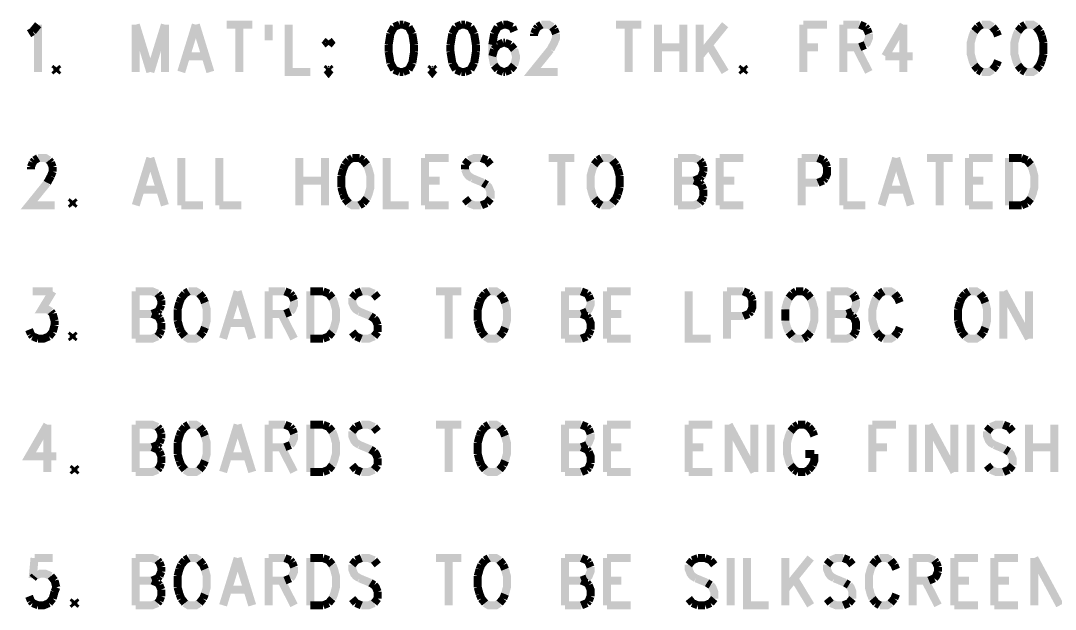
# Model space of a CAD drawing. Extents: x 5.82 to 15.01, y 4.82 to 9.83.
# Drawn here: x 6.142 to 8.081, y 6.125 to 7.229 of the extents above; entities that cross this region are included whole.
import ezdxf

# ---------------------------------------------------------------- set-up
doc = ezdxf.new("R2010")
doc.units = 0
doc.layers.add('DD_PHO', color=1, linetype='CONTINUOUS')

msp = doc.modelspace()

# ---------------------------------------------------------------- linework, layer by layer
at = {"layer": 'DD_PHO', "const_width": 0.015}
for points in [[(6.1575, 7.20421), (6.16431, 7.20843)], [(6.16431, 7.20843), (6.17454, 7.22109)], [(6.17454, 7.22109), (6.17454, 7.1325)], [(6.3575, 7.22109), (6.3575, 7.1325)], [(6.3575, 7.22109), (6.38477, 7.1325)], [(6.41204, 7.22109), (6.38477, 7.1325)], [(6.41204, 7.22109), (6.41204, 7.1325)], [(6.47, 7.22109), (6.44272, 7.1325)], [(6.47, 7.22109), (6.49727, 7.1325)], [(6.52795, 7.22109), (6.57568, 7.22109)], [(6.55181, 7.22109), (6.55181, 7.1325)], [(6.60636, 7.22109), (6.60636, 7.19156)], [(6.64386, 7.22109), (6.64386, 7.1325), (6.68477, 7.1325)], [(6.84159, 7.21687), (6.83477, 7.20421)], [(6.85181, 7.22109), (6.84159, 7.21687)], [(6.85863, 7.22109), (6.85181, 7.22109)], [(6.86886, 7.21687), (6.85863, 7.22109)], [(6.87568, 7.20421), (6.86886, 7.21687)], [(6.9575, 7.21687), (6.95068, 7.20421)], [(6.96772, 7.22109), (6.9575, 7.21687)], [(6.97454, 7.22109), (6.96772, 7.22109)], [(6.98477, 7.21687), (6.97454, 7.22109)], [(6.99159, 7.20421), (6.98477, 7.21687)], [(7.0359, 7.21687), (7.02909, 7.20421)], [(7.04613, 7.22109), (7.0359, 7.21687)], [(7.06318, 7.21687), (7.05295, 7.22109), (7.04613, 7.22109)], [(7.06659, 7.20843), (7.06318, 7.21687)], [(7.10409, 7.20421), (7.1075, 7.21265)], [(7.1075, 7.21265), (7.1109, 7.21687)], [(7.1109, 7.21687), (7.11772, 7.22109)], [(7.11772, 7.22109), (7.13136, 7.22109), (7.13818, 7.21687)], [(7.13818, 7.21687), (7.14159, 7.21265)], [(7.14159, 7.21265), (7.145, 7.20421)], [(7.2575, 7.22109), (7.30522, 7.22109)], [(7.28136, 7.22109), (7.28136, 7.1325)], [(7.3359, 7.22109), (7.3359, 7.1325)], [(7.38363, 7.22109), (7.38363, 7.1325)], [(7.41431, 7.22109), (7.41431, 7.1325)], [(7.46204, 7.22109), (7.41431, 7.16203)], [(7.60863, 7.22109), (7.60863, 7.1325)], [(7.60863, 7.22109), (7.65295, 7.22109)], [(7.68363, 7.22109), (7.68363, 7.1325)], [(7.68363, 7.22109), (7.71431, 7.22109)], [(7.71431, 7.22109), (7.72454, 7.21687)], [(7.72454, 7.21687), (7.72795, 7.21265)], [(7.72795, 7.21265), (7.73136, 7.20421)], [(7.79613, 7.22109), (7.76204, 7.16203)], [(7.79613, 7.22109), (7.79613, 7.1325)], [(7.92909, 7.20843), (7.92568, 7.2), (7.92227, 7.18734), (7.92227, 7.16625), (7.92568, 7.15359), (7.92909, 7.14515)], [(7.9359, 7.21687), (7.92909, 7.20843)], [(7.94272, 7.22109), (7.9359, 7.21687)], [(7.96318, 7.21687), (7.95636, 7.22109), (7.94272, 7.22109)], [(7.97, 7.20843), (7.96318, 7.21687)], [(7.9734, 7.2), (7.97, 7.20843)], [(8.0109, 7.20843), (8.0075, 7.2), (8.00409, 7.18734), (8.00409, 7.16625), (8.0075, 7.15359), (8.0109, 7.14515)], [(8.01772, 7.21687), (8.0109, 7.20843)], [(8.02454, 7.22109), (8.01772, 7.21687)], [(8.045, 7.21687), (8.03818, 7.22109), (8.02454, 7.22109)], [(8.05181, 7.20843), (8.045, 7.21687)], [(8.05522, 7.2), (8.05181, 7.20843)], [(6.71886, 7.19156), (6.71545, 7.18734), (6.71886, 7.18312)], [(6.71886, 7.18312), (6.72227, 7.18734), (6.71886, 7.19156)], [(6.83477, 7.20421), (6.83136, 7.18312)], [(6.87909, 7.18312), (6.87568, 7.20421)], [(6.95068, 7.20421), (6.94727, 7.18312)], [(6.995, 7.18312), (6.99159, 7.20421)], [(7.02909, 7.20421), (7.02568, 7.18312)], [(7.04613, 7.18734), (7.0359, 7.18312)], [(7.04954, 7.18734), (7.04613, 7.18734)], [(7.05977, 7.18312), (7.04954, 7.18734)], [(7.10409, 7.2), (7.10409, 7.20421)], [(7.145, 7.20421), (7.145, 7.19578), (7.14159, 7.18734), (7.13477, 7.17468)], [(7.73136, 7.20421), (7.73136, 7.19578), (7.72795, 7.18734), (7.72454, 7.18312)], [(8.05863, 7.18734), (8.05522, 7.2)], [(8.05863, 7.16625), (8.05863, 7.18734)], [(6.83136, 7.18312), (6.83136, 7.17046)], [(6.83136, 7.17046), (6.83477, 7.14937)], [(6.87568, 7.14937), (6.87909, 7.17046)], [(6.87909, 7.17046), (6.87909, 7.18312)], [(6.94727, 7.18312), (6.94727, 7.17046)], [(6.94727, 7.17046), (6.95068, 7.14937)], [(6.99159, 7.14937), (6.995, 7.17046)], [(6.995, 7.17046), (6.995, 7.18312)], [(7.02568, 7.18312), (7.02568, 7.16203), (7.02909, 7.14515)], [(7.02909, 7.17468), (7.02568, 7.16203)], [(7.0359, 7.18312), (7.02909, 7.17468)], [(7.06659, 7.17468), (7.05977, 7.18312)], [(7.06659, 7.14515), (7.07, 7.15781), (7.07, 7.16203), (7.06659, 7.17468)], [(7.13477, 7.17468), (7.10068, 7.1325), (7.1484, 7.1325)], [(7.3359, 7.1789), (7.38363, 7.1789)], [(7.43136, 7.18312), (7.46204, 7.1325)], [(7.60863, 7.1789), (7.6359, 7.1789)], [(7.71431, 7.1789), (7.68363, 7.1789)], [(7.7075, 7.1789), (7.73136, 7.1325)], [(7.72454, 7.18312), (7.71431, 7.1789)], [(6.45295, 7.16203), (6.48704, 7.16203)], [(6.83477, 7.14937), (6.84159, 7.13671)], [(6.86886, 7.13671), (6.87568, 7.14937)], [(6.95068, 7.14937), (6.9575, 7.13671)], [(6.98477, 7.13671), (6.99159, 7.14937)], [(7.76204, 7.16203), (7.81318, 7.16203)], [(7.97, 7.14515), (7.9734, 7.15359)], [(8.05181, 7.14515), (8.05522, 7.15359)], [(8.05522, 7.15359), (8.05863, 7.16625)], [(6.20863, 7.14093), (6.20522, 7.13671)], [(6.20522, 7.13671), (6.20863, 7.1325)], [(6.21204, 7.13671), (6.20863, 7.14093)], [(6.20863, 7.1325), (6.21204, 7.13671)], [(6.71886, 7.14093), (6.71545, 7.13671)], [(6.71545, 7.13671), (6.71886, 7.1325), (6.72227, 7.13671)], [(6.72227, 7.13671), (6.71886, 7.14093)], [(6.84159, 7.13671), (6.85181, 7.1325)], [(6.85181, 7.1325), (6.85863, 7.1325)], [(6.85863, 7.1325), (6.86886, 7.13671)], [(6.91318, 7.14093), (6.90977, 7.13671)], [(6.90977, 7.13671), (6.91318, 7.1325), (6.91659, 7.13671)], [(6.91659, 7.13671), (6.91318, 7.14093)], [(6.9575, 7.13671), (6.96772, 7.1325)], [(6.96772, 7.1325), (6.97454, 7.1325)], [(6.97454, 7.1325), (6.98477, 7.13671)], [(7.02909, 7.14515), (7.0359, 7.13671)], [(7.0359, 7.13671), (7.04613, 7.1325)], [(7.04613, 7.1325), (7.04954, 7.1325)], [(7.04954, 7.1325), (7.05977, 7.13671)], [(7.05977, 7.13671), (7.06659, 7.14515)], [(7.49613, 7.14093), (7.49272, 7.13671)], [(7.49272, 7.13671), (7.49613, 7.1325)], [(7.49954, 7.13671), (7.49613, 7.14093)], [(7.49613, 7.1325), (7.49954, 7.13671)], [(7.92909, 7.14515), (7.9359, 7.13671)], [(7.9359, 7.13671), (7.94272, 7.1325)], [(7.94272, 7.1325), (7.95636, 7.1325), (7.96318, 7.13671)], [(7.96318, 7.13671), (7.97, 7.14515)], [(8.0109, 7.14515), (8.01772, 7.13671)], [(8.01772, 7.13671), (8.02454, 7.1325)], [(8.02454, 7.1325), (8.03818, 7.1325), (8.045, 7.13671)], [(8.045, 7.13671), (8.05181, 7.14515)], [(6.1609, 6.95421), (6.16431, 6.96265)], [(6.1609, 6.95), (6.1609, 6.95421)], [(6.16431, 6.96265), (6.16772, 6.96687)], [(6.16772, 6.96687), (6.17454, 6.97109)], [(6.17454, 6.97109), (6.18818, 6.97109), (6.195, 6.96687)], [(6.195, 6.96687), (6.1984, 6.96265)], [(6.1984, 6.96265), (6.20181, 6.95421)], [(6.20181, 6.95421), (6.20181, 6.94578)], [(6.38477, 6.97109), (6.3575, 6.8825)], [(6.38477, 6.97109), (6.41204, 6.8825)], [(6.44272, 6.97109), (6.44272, 6.8825)], [(6.51431, 6.97109), (6.51431, 6.8825)], [(6.66431, 6.97109), (6.66431, 6.8825)], [(6.71204, 6.97109), (6.71204, 6.8825)], [(6.74954, 6.95843), (6.74613, 6.95)], [(6.75636, 6.96687), (6.74954, 6.95843)], [(6.76318, 6.97109), (6.75636, 6.96687)], [(6.77681, 6.97109), (6.76318, 6.97109)], [(6.78363, 6.96687), (6.77681, 6.97109)], [(6.79045, 6.95843), (6.78363, 6.96687)], [(6.79045, 6.89515), (6.79386, 6.90359), (6.79727, 6.91625), (6.79727, 6.93734), (6.79386, 6.95), (6.79045, 6.95843)], [(6.82795, 6.97109), (6.82795, 6.8825), (6.86886, 6.8825)], [(6.89954, 6.97109), (6.89954, 6.8825)], [(6.89954, 6.97109), (6.94386, 6.97109)], [(6.98136, 6.96687), (6.97454, 6.95843)], [(6.97454, 6.95843), (6.97454, 6.95)], [(7.00522, 6.97109), (6.99159, 6.97109), (6.98136, 6.96687)], [(7.01545, 6.96687), (7.00522, 6.97109)], [(7.02227, 6.95843), (7.01545, 6.96687)], [(7.13136, 6.97109), (7.17909, 6.97109)], [(7.15522, 6.97109), (7.15522, 6.8825)], [(7.21659, 6.95843), (7.21318, 6.95), (7.20977, 6.93734), (7.20977, 6.91625), (7.21318, 6.90359), (7.21659, 6.89515)], [(7.2234, 6.96687), (7.21659, 6.95843)], [(7.23022, 6.97109), (7.2234, 6.96687)], [(7.25068, 6.96687), (7.24386, 6.97109), (7.23022, 6.97109)], [(7.2575, 6.95843), (7.25068, 6.96687)], [(7.2609, 6.95), (7.2575, 6.95843)], [(7.3734, 6.97109), (7.3734, 6.8825)], [(7.3734, 6.97109), (7.40409, 6.97109), (7.41431, 6.96687)], [(7.41431, 6.96687), (7.41772, 6.96265)], [(7.41772, 6.96265), (7.42113, 6.95421)], [(7.42113, 6.95421), (7.42113, 6.94578)], [(7.45181, 6.97109), (7.45181, 6.8825)], [(7.45181, 6.97109), (7.49613, 6.97109)], [(7.60522, 6.97109), (7.60522, 6.8825)], [(7.60522, 6.97109), (7.6359, 6.97109)], [(7.6359, 6.97109), (7.64613, 6.96687)], [(7.64613, 6.96687), (7.64954, 6.96265)], [(7.64954, 6.96265), (7.65295, 6.95421)], [(7.65295, 6.95421), (7.65295, 6.94156), (7.64954, 6.93312)], [(7.68363, 6.97109), (7.68363, 6.8825)], [(7.7825, 6.97109), (7.75522, 6.8825)], [(7.7825, 6.97109), (7.80977, 6.8825)], [(7.84045, 6.97109), (7.88818, 6.97109)], [(7.86431, 6.97109), (7.86431, 6.8825)], [(7.91886, 6.97109), (7.91886, 6.8825)], [(7.91886, 6.97109), (7.96318, 6.97109)], [(7.99386, 6.97109), (7.99386, 6.8825)], [(7.99386, 6.97109), (8.01772, 6.97109)], [(8.01772, 6.97109), (8.02795, 6.96687)], [(8.02795, 6.96687), (8.03477, 6.95843)], [(8.03477, 6.95843), (8.03818, 6.95), (8.04159, 6.93734), (8.04159, 6.91625), (8.03818, 6.90359), (8.03477, 6.89515)], [(6.1984, 6.93734), (6.19159, 6.92468)], [(6.20181, 6.94578), (6.1984, 6.93734)], [(6.74613, 6.95), (6.74272, 6.93734)], [(6.74272, 6.93734), (6.74272, 6.91625)], [(6.97454, 6.95), (6.97795, 6.94156), (6.98136, 6.93734), (6.98818, 6.93312)], [(7.26431, 6.93734), (7.2609, 6.95)], [(7.26431, 6.91625), (7.26431, 6.93734)], [(7.41772, 6.93734), (7.41431, 6.93312)], [(7.42113, 6.94578), (7.41772, 6.93734)], [(6.19159, 6.92468), (6.1575, 6.8825), (6.20522, 6.8825)], [(6.66431, 6.9289), (6.71204, 6.9289)], [(6.74272, 6.91625), (6.74613, 6.90359)], [(6.89954, 6.9289), (6.92681, 6.9289)], [(6.98818, 6.93312), (7.00863, 6.92468)], [(7.00863, 6.92468), (7.01545, 6.92046)], [(7.01545, 6.92046), (7.01886, 6.91625), (7.02227, 6.90781), (7.02227, 6.89515)], [(7.2609, 6.90359), (7.26431, 6.91625)], [(7.3734, 6.9289), (7.40409, 6.9289)], [(7.41431, 6.93312), (7.40409, 6.9289)], [(7.40409, 6.9289), (7.41431, 6.92468)], [(7.41431, 6.92468), (7.41772, 6.92046)], [(7.41772, 6.92046), (7.42113, 6.91203)], [(7.45181, 6.9289), (7.47909, 6.9289)], [(7.6359, 6.92468), (7.60522, 6.92468)], [(7.64613, 6.9289), (7.6359, 6.92468)], [(7.64954, 6.93312), (7.64613, 6.9289)], [(7.91886, 6.9289), (7.94613, 6.9289)], [(6.36772, 6.91203), (6.40181, 6.91203)], [(6.74613, 6.90359), (6.74954, 6.89515)], [(7.2575, 6.89515), (7.2609, 6.90359)], [(7.42113, 6.89937), (7.41772, 6.89093)], [(7.42113, 6.91203), (7.42113, 6.89937)], [(7.76545, 6.91203), (7.79954, 6.91203)], [(6.23931, 6.89093), (6.2359, 6.88671)], [(6.2359, 6.88671), (6.23931, 6.8825)], [(6.24272, 6.88671), (6.23931, 6.89093)], [(6.23931, 6.8825), (6.24272, 6.88671)], [(6.44272, 6.8825), (6.48363, 6.8825)], [(6.51431, 6.8825), (6.55522, 6.8825)], [(6.74954, 6.89515), (6.75636, 6.88671)], [(6.75636, 6.88671), (6.76318, 6.8825), (6.77681, 6.8825)], [(6.77681, 6.8825), (6.78363, 6.88671)], [(6.78363, 6.88671), (6.79045, 6.89515)], [(6.89954, 6.8825), (6.94386, 6.8825)], [(6.98136, 6.88671), (6.97454, 6.89515)], [(7.00522, 6.8825), (6.99159, 6.8825), (6.98136, 6.88671)], [(7.01545, 6.88671), (7.00522, 6.8825)], [(7.02227, 6.89515), (7.01545, 6.88671)], [(7.21659, 6.89515), (7.2234, 6.88671)], [(7.2234, 6.88671), (7.23022, 6.8825)], [(7.23022, 6.8825), (7.24386, 6.8825), (7.25068, 6.88671)], [(7.25068, 6.88671), (7.2575, 6.89515)], [(7.41431, 6.88671), (7.40409, 6.8825), (7.3734, 6.8825)], [(7.41772, 6.89093), (7.41431, 6.88671)], [(7.45181, 6.8825), (7.49613, 6.8825)], [(7.68363, 6.8825), (7.72454, 6.8825)], [(7.91886, 6.8825), (7.96318, 6.8825)], [(8.01772, 6.8825), (7.99386, 6.8825)], [(8.02795, 6.88671), (8.01772, 6.8825)], [(8.03477, 6.89515), (8.02795, 6.88671)], [(6.16431, 6.72109), (6.20181, 6.72109)], [(6.20181, 6.72109), (6.18136, 6.68734), (6.19159, 6.68734), (6.1984, 6.68312)], [(6.3575, 6.72109), (6.3575, 6.6325)], [(6.3575, 6.72109), (6.38818, 6.72109), (6.3984, 6.71687)], [(6.45636, 6.72109), (6.44954, 6.71687)], [(6.47681, 6.71687), (6.47, 6.72109), (6.45636, 6.72109)], [(6.5484, 6.72109), (6.52113, 6.6325)], [(6.5484, 6.72109), (6.57568, 6.6325)], [(6.60636, 6.72109), (6.60636, 6.6325)], [(6.60636, 6.72109), (6.63704, 6.72109)], [(6.63704, 6.72109), (6.64727, 6.71687)], [(6.68477, 6.72109), (6.68477, 6.6325)], [(6.68477, 6.72109), (6.70863, 6.72109)], [(6.70863, 6.72109), (6.71886, 6.71687)], [(6.78022, 6.72109), (6.77, 6.71687)], [(6.80409, 6.71687), (6.79386, 6.72109), (6.78022, 6.72109)], [(6.92, 6.72109), (6.96772, 6.72109)], [(6.94386, 6.72109), (6.94386, 6.6325)], [(7.01886, 6.72109), (7.01204, 6.71687)], [(7.03931, 6.71687), (7.0325, 6.72109), (7.01886, 6.72109)], [(7.16204, 6.72109), (7.16204, 6.6325)], [(7.16204, 6.72109), (7.19272, 6.72109)], [(7.19272, 6.72109), (7.20295, 6.71687)], [(7.24045, 6.72109), (7.24045, 6.6325)], [(7.24045, 6.72109), (7.28477, 6.72109)], [(7.39386, 6.72109), (7.39386, 6.6325), (7.43477, 6.6325)], [(7.46545, 6.72109), (7.46545, 6.6325)], [(7.46545, 6.72109), (7.49613, 6.72109)], [(7.49613, 6.72109), (7.50636, 6.71687)], [(7.54386, 6.72109), (7.54386, 6.6325)], [(7.595, 6.72109), (7.58818, 6.71687)], [(7.60863, 6.72109), (7.595, 6.72109)], [(7.61545, 6.71687), (7.60863, 6.72109)], [(7.65977, 6.72109), (7.65977, 6.6325)], [(7.65977, 6.72109), (7.69045, 6.72109), (7.70068, 6.71687)], [(7.75863, 6.72109), (7.75181, 6.71687)], [(7.77909, 6.71687), (7.77227, 6.72109), (7.75863, 6.72109)], [(7.91886, 6.72109), (7.91204, 6.71687)], [(7.93931, 6.71687), (7.9325, 6.72109), (7.91886, 6.72109)], [(7.98363, 6.72109), (7.98363, 6.6325)], [(7.98363, 6.72109), (8.03136, 6.6325)], [(8.03136, 6.72109), (8.03136, 6.6325)], [(6.3984, 6.71687), (6.40181, 6.71265)], [(6.40181, 6.71265), (6.40522, 6.70421)], [(6.40522, 6.70421), (6.40522, 6.69578)], [(6.44272, 6.70843), (6.43931, 6.7)], [(6.44954, 6.71687), (6.44272, 6.70843)], [(6.48363, 6.70843), (6.47681, 6.71687)], [(6.48704, 6.7), (6.48363, 6.70843)], [(6.64727, 6.71687), (6.65068, 6.71265)], [(6.65409, 6.70421), (6.65409, 6.69578), (6.65068, 6.68734), (6.64727, 6.68312)], [(6.65068, 6.71265), (6.65409, 6.70421)], [(6.71886, 6.71687), (6.72568, 6.70843)], [(6.72568, 6.70843), (6.72909, 6.7), (6.7325, 6.68734), (6.7325, 6.66625), (6.72909, 6.65359), (6.72568, 6.64515)], [(6.77, 6.71687), (6.76318, 6.70843)], [(6.76318, 6.70843), (6.76318, 6.7), (6.76659, 6.69156), (6.77, 6.68734), (6.77681, 6.68312)], [(6.8109, 6.70843), (6.80409, 6.71687)], [(7.00522, 6.70843), (7.00181, 6.7)], [(7.01204, 6.71687), (7.00522, 6.70843)], [(7.04613, 6.70843), (7.03931, 6.71687)], [(7.04954, 6.7), (7.04613, 6.70843)], [(7.20295, 6.71687), (7.20636, 6.71265)], [(7.20977, 6.70421), (7.20977, 6.69578), (7.20636, 6.68734), (7.20295, 6.68312)], [(7.20636, 6.71265), (7.20977, 6.70421)], [(7.50636, 6.71687), (7.50977, 6.71265)], [(7.50977, 6.71265), (7.51318, 6.70421)], [(7.51318, 6.70421), (7.51318, 6.69156), (7.50977, 6.68312)], [(7.58136, 6.70843), (7.57795, 6.7), (7.57454, 6.68734)], [(7.58818, 6.71687), (7.58136, 6.70843)], [(7.62227, 6.70843), (7.61545, 6.71687)], [(7.62227, 6.64515), (7.62568, 6.65359), (7.62909, 6.66625), (7.62909, 6.68734), (7.62568, 6.7), (7.62227, 6.70843)], [(7.70068, 6.71687), (7.70409, 6.71265)], [(7.7075, 6.70421), (7.7075, 6.69578), (7.70409, 6.68734), (7.70068, 6.68312)], [(7.70409, 6.71265), (7.7075, 6.70421)], [(7.745, 6.70843), (7.74159, 6.7), (7.73818, 6.68734), (7.73818, 6.66625), (7.74159, 6.65359), (7.745, 6.64515)], [(7.75181, 6.71687), (7.745, 6.70843)], [(7.7859, 6.70843), (7.77909, 6.71687)], [(7.78931, 6.7), (7.7859, 6.70843)], [(7.90522, 6.70843), (7.90181, 6.7)], [(7.91204, 6.71687), (7.90522, 6.70843)], [(7.94613, 6.70843), (7.93931, 6.71687)], [(7.94954, 6.7), (7.94613, 6.70843)], [(6.1984, 6.68312), (6.20181, 6.6789)], [(6.3984, 6.68312), (6.38818, 6.6789)], [(6.40181, 6.68734), (6.3984, 6.68312)], [(6.40522, 6.69578), (6.40181, 6.68734)], [(6.43931, 6.7), (6.4359, 6.68734)], [(6.4359, 6.68734), (6.4359, 6.66625)], [(6.48704, 6.65359), (6.49045, 6.66625), (6.49045, 6.68734), (6.48704, 6.7)], [(6.64727, 6.68312), (6.63704, 6.6789)], [(6.77681, 6.68312), (6.79727, 6.67468)], [(7.00181, 6.7), (6.9984, 6.68734)], [(6.9984, 6.68734), (6.9984, 6.66625)], [(7.04954, 6.65359), (7.05295, 6.66625), (7.05295, 6.68734), (7.04954, 6.7)], [(7.20295, 6.68312), (7.19272, 6.6789)], [(7.50977, 6.68312), (7.50636, 6.6789)], [(7.57454, 6.68734), (7.57454, 6.66625)], [(7.70068, 6.68312), (7.69045, 6.6789)], [(7.90181, 6.7), (7.8984, 6.68734)], [(7.8984, 6.68734), (7.8984, 6.66625)], [(7.94954, 6.65359), (7.95295, 6.66625), (7.95295, 6.68734), (7.94954, 6.7)], [(6.20181, 6.6789), (6.20522, 6.66625)], [(6.20522, 6.66625), (6.20522, 6.65781)], [(6.3575, 6.6789), (6.38818, 6.6789)], [(6.38818, 6.6789), (6.3984, 6.67468)], [(6.3984, 6.67468), (6.40181, 6.67046)], [(6.40181, 6.67046), (6.40522, 6.66203)], [(6.4359, 6.66625), (6.43931, 6.65359)], [(6.63704, 6.6789), (6.60636, 6.6789)], [(6.63022, 6.6789), (6.65409, 6.6325)], [(6.79727, 6.67468), (6.80409, 6.67046)], [(6.80409, 6.67046), (6.8075, 6.66625), (6.8109, 6.65781)], [(6.9984, 6.66625), (7.00181, 6.65359)], [(7.16204, 6.6789), (7.19272, 6.6789)], [(7.19272, 6.6789), (7.20295, 6.67468)], [(7.20295, 6.67468), (7.20636, 6.67046)], [(7.20636, 6.67046), (7.20977, 6.66203), (7.20977, 6.64937)], [(7.24045, 6.6789), (7.26772, 6.6789)], [(7.49613, 6.67468), (7.46545, 6.67468)], [(7.50636, 6.6789), (7.49613, 6.67468)], [(7.57454, 6.66625), (7.57795, 6.65359), (7.58136, 6.64515)], [(7.65977, 6.6789), (7.69045, 6.6789)], [(7.69045, 6.6789), (7.70068, 6.67468)], [(7.70068, 6.67468), (7.70409, 6.67046)], [(7.70409, 6.67046), (7.7075, 6.66203), (7.7075, 6.64937)], [(7.8984, 6.66625), (7.90181, 6.65359)], [(6.1609, 6.64093), (6.1575, 6.64937)], [(6.20181, 6.64515), (6.195, 6.63671)], [(6.20522, 6.65781), (6.20181, 6.64515)], [(6.40522, 6.64937), (6.40181, 6.64093)], [(6.40522, 6.66203), (6.40522, 6.64937)], [(6.43931, 6.65359), (6.44272, 6.64515)], [(6.44272, 6.64515), (6.44954, 6.63671)], [(6.47681, 6.63671), (6.48363, 6.64515)], [(6.48363, 6.64515), (6.48704, 6.65359)], [(6.53136, 6.66203), (6.56545, 6.66203)], [(6.72568, 6.64515), (6.71886, 6.63671)], [(6.77, 6.63671), (6.76318, 6.64515)], [(6.8109, 6.64515), (6.80409, 6.63671)], [(6.8109, 6.65781), (6.8109, 6.64515)], [(7.00181, 6.65359), (7.00522, 6.64515)], [(7.00522, 6.64515), (7.01204, 6.63671)], [(7.03931, 6.63671), (7.04613, 6.64515)], [(7.04613, 6.64515), (7.04954, 6.65359)], [(7.20977, 6.64937), (7.20636, 6.64093)], [(7.58136, 6.64515), (7.58818, 6.63671)], [(7.61545, 6.63671), (7.62227, 6.64515)], [(7.7075, 6.64937), (7.70409, 6.64093)], [(7.745, 6.64515), (7.75181, 6.63671)], [(7.77909, 6.63671), (7.7859, 6.64515)], [(7.7859, 6.64515), (7.78931, 6.65359)], [(7.90181, 6.65359), (7.90522, 6.64515)], [(7.90522, 6.64515), (7.91204, 6.63671)], [(7.93931, 6.63671), (7.94613, 6.64515)], [(7.94613, 6.64515), (7.94954, 6.65359)], [(6.16431, 6.63671), (6.1609, 6.64093)], [(6.17454, 6.6325), (6.16431, 6.63671)], [(6.195, 6.63671), (6.18477, 6.6325), (6.17454, 6.6325)], [(6.23931, 6.64093), (6.2359, 6.63671)], [(6.2359, 6.63671), (6.23931, 6.6325)], [(6.24272, 6.63671), (6.23931, 6.64093)], [(6.23931, 6.6325), (6.24272, 6.63671)], [(6.3984, 6.63671), (6.38818, 6.6325), (6.3575, 6.6325)], [(6.40181, 6.64093), (6.3984, 6.63671)], [(6.44954, 6.63671), (6.45636, 6.6325), (6.47, 6.6325), (6.47681, 6.63671)], [(6.70863, 6.6325), (6.68477, 6.6325)], [(6.71886, 6.63671), (6.70863, 6.6325)], [(6.78022, 6.6325), (6.77, 6.63671)], [(6.80409, 6.63671), (6.79386, 6.6325), (6.78022, 6.6325)], [(7.01204, 6.63671), (7.01886, 6.6325), (7.0325, 6.6325), (7.03931, 6.63671)], [(7.19272, 6.6325), (7.16204, 6.6325)], [(7.20295, 6.63671), (7.19272, 6.6325)], [(7.20636, 6.64093), (7.20295, 6.63671)], [(7.24045, 6.6325), (7.28477, 6.6325)], [(7.58818, 6.63671), (7.595, 6.6325), (7.60863, 6.6325)], [(7.60863, 6.6325), (7.61545, 6.63671)], [(7.70068, 6.63671), (7.69045, 6.6325), (7.65977, 6.6325)], [(7.70409, 6.64093), (7.70068, 6.63671)], [(7.75181, 6.63671), (7.75863, 6.6325)], [(7.75863, 6.6325), (7.77227, 6.6325), (7.77909, 6.63671)], [(7.91204, 6.63671), (7.91886, 6.6325), (7.9325, 6.6325), (7.93931, 6.63671)], [(6.19159, 6.47109), (6.1575, 6.41203), (6.20863, 6.41203)], [(6.19159, 6.47109), (6.19159, 6.3825)], [(6.3575, 6.47109), (6.3575, 6.3825)], [(6.3575, 6.47109), (6.38818, 6.47109), (6.3984, 6.46687)], [(6.45636, 6.47109), (6.44954, 6.46687)], [(6.47681, 6.46687), (6.47, 6.47109), (6.45636, 6.47109)], [(6.5484, 6.47109), (6.52113, 6.3825)], [(6.5484, 6.47109), (6.57568, 6.3825)], [(6.60636, 6.47109), (6.60636, 6.3825)], [(6.60636, 6.47109), (6.63704, 6.47109)], [(6.63704, 6.47109), (6.64727, 6.46687)], [(6.68477, 6.47109), (6.68477, 6.3825)], [(6.68477, 6.47109), (6.70863, 6.47109)], [(6.70863, 6.47109), (6.71886, 6.46687)], [(6.78022, 6.47109), (6.77, 6.46687)], [(6.80409, 6.46687), (6.79386, 6.47109), (6.78022, 6.47109)], [(6.92, 6.47109), (6.96772, 6.47109)], [(6.94386, 6.47109), (6.94386, 6.3825)], [(7.01886, 6.47109), (7.01204, 6.46687)], [(7.03931, 6.46687), (7.0325, 6.47109), (7.01886, 6.47109)], [(7.16204, 6.47109), (7.16204, 6.3825)], [(7.16204, 6.47109), (7.19272, 6.47109)], [(7.19272, 6.47109), (7.20295, 6.46687)], [(7.24045, 6.47109), (7.24045, 6.3825)], [(7.24045, 6.47109), (7.28477, 6.47109)], [(7.39386, 6.47109), (7.39386, 6.3825)], [(7.39386, 6.47109), (7.43818, 6.47109)], [(7.46886, 6.47109), (7.46886, 6.3825)], [(7.46886, 6.47109), (7.51659, 6.3825)], [(7.51659, 6.47109), (7.51659, 6.3825)], [(7.54727, 6.47109), (7.54727, 6.3825)], [(7.5984, 6.47109), (7.59159, 6.46687)], [(7.61204, 6.47109), (7.5984, 6.47109)], [(7.61886, 6.46687), (7.61204, 6.47109)], [(7.73818, 6.47109), (7.73818, 6.3825)], [(7.73818, 6.47109), (7.7825, 6.47109)], [(7.81318, 6.47109), (7.81318, 6.3825)], [(7.84386, 6.47109), (7.84386, 6.3825)], [(7.84386, 6.47109), (7.89159, 6.3825)], [(7.89159, 6.47109), (7.89159, 6.3825)], [(7.92227, 6.47109), (7.92227, 6.3825)], [(7.98363, 6.47109), (7.97, 6.47109), (7.95977, 6.46687)], [(7.99386, 6.46687), (7.98363, 6.47109)], [(8.03136, 6.47109), (8.03136, 6.3825)], [(8.07909, 6.47109), (8.07909, 6.3825)], [(6.3984, 6.46687), (6.40181, 6.46265)], [(6.40181, 6.46265), (6.40522, 6.45421)], [(6.40522, 6.45421), (6.40522, 6.44578)], [(6.43931, 6.45), (6.4359, 6.43734)], [(6.44272, 6.45843), (6.43931, 6.45)], [(6.44954, 6.46687), (6.44272, 6.45843)], [(6.48363, 6.45843), (6.47681, 6.46687)], [(6.48704, 6.45), (6.48363, 6.45843)], [(6.48704, 6.40359), (6.49045, 6.41625), (6.49045, 6.43734), (6.48704, 6.45)], [(6.64727, 6.46687), (6.65068, 6.46265)], [(6.65409, 6.45421), (6.65409, 6.44578), (6.65068, 6.43734), (6.64727, 6.43312)], [(6.65068, 6.46265), (6.65409, 6.45421)], [(6.71886, 6.46687), (6.72568, 6.45843)], [(6.72568, 6.45843), (6.72909, 6.45), (6.7325, 6.43734), (6.7325, 6.41625), (6.72909, 6.40359), (6.72568, 6.39515)], [(6.77, 6.46687), (6.76318, 6.45843)], [(6.76318, 6.45843), (6.76318, 6.45), (6.76659, 6.44156), (6.77, 6.43734), (6.77681, 6.43312)], [(6.8109, 6.45843), (6.80409, 6.46687)], [(7.00181, 6.45), (6.9984, 6.43734)], [(7.00522, 6.45843), (7.00181, 6.45)], [(7.01204, 6.46687), (7.00522, 6.45843)], [(7.04613, 6.45843), (7.03931, 6.46687)], [(7.04954, 6.45), (7.04613, 6.45843)], [(7.04954, 6.40359), (7.05295, 6.41625), (7.05295, 6.43734), (7.04954, 6.45)], [(7.20295, 6.46687), (7.20636, 6.46265)], [(7.20977, 6.45421), (7.20977, 6.44578), (7.20636, 6.43734), (7.20295, 6.43312)], [(7.20636, 6.46265), (7.20977, 6.45421)], [(7.58477, 6.45843), (7.58136, 6.45), (7.57795, 6.43734), (7.57795, 6.41625), (7.58136, 6.40359), (7.58477, 6.39515)], [(7.59159, 6.46687), (7.58477, 6.45843)], [(7.62568, 6.45843), (7.61886, 6.46687)], [(7.62909, 6.45), (7.62568, 6.45843)], [(7.95977, 6.46687), (7.95295, 6.45843)], [(7.95295, 6.45843), (7.95295, 6.45), (7.95636, 6.44156), (7.95977, 6.43734), (7.96659, 6.43312)], [(8.00068, 6.45843), (7.99386, 6.46687)], [(6.3984, 6.43312), (6.38818, 6.4289)], [(6.40181, 6.43734), (6.3984, 6.43312)], [(6.40522, 6.44578), (6.40181, 6.43734)], [(6.4359, 6.43734), (6.4359, 6.41625)], [(6.64727, 6.43312), (6.63704, 6.4289)], [(6.77681, 6.43312), (6.79727, 6.42468)], [(6.9984, 6.43734), (6.9984, 6.41625)], [(7.20295, 6.43312), (7.19272, 6.4289)], [(7.96659, 6.43312), (7.98704, 6.42468)], [(6.3575, 6.4289), (6.38818, 6.4289)], [(6.38818, 6.4289), (6.3984, 6.42468)], [(6.3984, 6.42468), (6.40181, 6.42046)], [(6.40181, 6.42046), (6.40522, 6.41203)], [(6.40522, 6.41203), (6.40522, 6.39937)], [(6.4359, 6.41625), (6.43931, 6.40359)], [(6.53136, 6.41203), (6.56545, 6.41203)], [(6.63704, 6.4289), (6.60636, 6.4289)], [(6.63022, 6.4289), (6.65409, 6.3825)], [(6.79727, 6.42468), (6.80409, 6.42046)], [(6.80409, 6.42046), (6.8075, 6.41625), (6.8109, 6.40781)], [(6.9984, 6.41625), (7.00181, 6.40359)], [(7.16204, 6.4289), (7.19272, 6.4289)], [(7.19272, 6.4289), (7.20295, 6.42468)], [(7.20295, 6.42468), (7.20636, 6.42046)], [(7.20636, 6.42046), (7.20977, 6.41203), (7.20977, 6.39937)], [(7.24045, 6.4289), (7.26772, 6.4289)], [(7.39386, 6.4289), (7.42113, 6.4289)], [(7.61204, 6.41625), (7.62909, 6.41625)], [(7.62568, 6.39515), (7.62909, 6.40359), (7.62909, 6.41625)], [(7.73818, 6.4289), (7.76545, 6.4289)], [(7.98704, 6.42468), (7.99386, 6.42046)], [(7.99386, 6.42046), (7.99727, 6.41625), (8.00068, 6.40781), (8.00068, 6.39515)], [(8.03136, 6.4289), (8.07909, 6.4289)], [(6.40522, 6.39937), (6.40181, 6.39093)], [(6.43931, 6.40359), (6.44272, 6.39515)], [(6.44272, 6.39515), (6.44954, 6.38671)], [(6.47681, 6.38671), (6.48363, 6.39515)], [(6.48363, 6.39515), (6.48704, 6.40359)], [(6.72568, 6.39515), (6.71886, 6.38671)], [(6.77, 6.38671), (6.76318, 6.39515)], [(6.8109, 6.39515), (6.80409, 6.38671)], [(6.8109, 6.40781), (6.8109, 6.39515)], [(7.00181, 6.40359), (7.00522, 6.39515)], [(7.00522, 6.39515), (7.01204, 6.38671)], [(7.03931, 6.38671), (7.04613, 6.39515)], [(7.04613, 6.39515), (7.04954, 6.40359)], [(7.20977, 6.39937), (7.20636, 6.39093)], [(7.58477, 6.39515), (7.59159, 6.38671)], [(7.61886, 6.38671), (7.62568, 6.39515)], [(7.95977, 6.38671), (7.95295, 6.39515)], [(8.00068, 6.39515), (7.99386, 6.38671)], [(6.24272, 6.39093), (6.23931, 6.38671)], [(6.23931, 6.38671), (6.24272, 6.3825)], [(6.24613, 6.38671), (6.24272, 6.39093)], [(6.24272, 6.3825), (6.24613, 6.38671)], [(6.3984, 6.38671), (6.38818, 6.3825), (6.3575, 6.3825)], [(6.40181, 6.39093), (6.3984, 6.38671)], [(6.44954, 6.38671), (6.45636, 6.3825), (6.47, 6.3825), (6.47681, 6.38671)], [(6.70863, 6.3825), (6.68477, 6.3825)], [(6.71886, 6.38671), (6.70863, 6.3825)], [(6.78022, 6.3825), (6.77, 6.38671)], [(6.80409, 6.38671), (6.79386, 6.3825), (6.78022, 6.3825)], [(7.01204, 6.38671), (7.01886, 6.3825), (7.0325, 6.3825), (7.03931, 6.38671)], [(7.19272, 6.3825), (7.16204, 6.3825)], [(7.20295, 6.38671), (7.19272, 6.3825)], [(7.20636, 6.39093), (7.20295, 6.38671)], [(7.24045, 6.3825), (7.28477, 6.3825)], [(7.39386, 6.3825), (7.43818, 6.3825)], [(7.59159, 6.38671), (7.5984, 6.3825)], [(7.5984, 6.3825), (7.61204, 6.3825)], [(7.61204, 6.3825), (7.61886, 6.38671)], [(7.98363, 6.3825), (7.97, 6.3825), (7.95977, 6.38671)], [(7.99386, 6.38671), (7.98363, 6.3825)], [(6.16772, 6.22109), (6.16431, 6.18312)], [(6.20181, 6.22109), (6.16772, 6.22109)], [(6.3575, 6.22109), (6.3575, 6.1325)], [(6.3575, 6.22109), (6.38818, 6.22109), (6.3984, 6.21687)], [(6.3984, 6.21687), (6.40181, 6.21265)], [(6.44954, 6.21687), (6.44272, 6.20843)], [(6.45636, 6.22109), (6.44954, 6.21687)], [(6.47681, 6.21687), (6.47, 6.22109), (6.45636, 6.22109)], [(6.48363, 6.20843), (6.47681, 6.21687)], [(6.5484, 6.22109), (6.52113, 6.1325)], [(6.5484, 6.22109), (6.57568, 6.1325)], [(6.60636, 6.22109), (6.60636, 6.1325)], [(6.60636, 6.22109), (6.63704, 6.22109)], [(6.63704, 6.22109), (6.64727, 6.21687)], [(6.64727, 6.21687), (6.65068, 6.21265)], [(6.68477, 6.22109), (6.68477, 6.1325)], [(6.68477, 6.22109), (6.70863, 6.22109)], [(6.70863, 6.22109), (6.71886, 6.21687)], [(6.71886, 6.21687), (6.72568, 6.20843)], [(6.77, 6.21687), (6.76318, 6.20843)], [(6.78022, 6.22109), (6.77, 6.21687)], [(6.80409, 6.21687), (6.79386, 6.22109), (6.78022, 6.22109)], [(6.8109, 6.20843), (6.80409, 6.21687)], [(6.92, 6.22109), (6.96772, 6.22109)], [(6.94386, 6.22109), (6.94386, 6.1325)], [(7.01204, 6.21687), (7.00522, 6.20843)], [(7.01886, 6.22109), (7.01204, 6.21687)], [(7.03931, 6.21687), (7.0325, 6.22109), (7.01886, 6.22109)], [(7.04613, 6.20843), (7.03931, 6.21687)], [(7.16204, 6.22109), (7.16204, 6.1325)], [(7.16204, 6.22109), (7.19272, 6.22109)], [(7.19272, 6.22109), (7.20295, 6.21687)], [(7.20295, 6.21687), (7.20636, 6.21265)], [(7.24045, 6.22109), (7.24045, 6.1325)], [(7.24045, 6.22109), (7.28477, 6.22109)], [(7.40068, 6.21687), (7.39386, 6.20843)], [(7.4109, 6.22109), (7.40068, 6.21687)], [(7.42454, 6.22109), (7.4109, 6.22109)], [(7.43477, 6.21687), (7.42454, 6.22109)], [(7.44159, 6.20843), (7.43477, 6.21687)], [(7.47227, 6.22109), (7.47227, 6.1325)], [(7.50295, 6.22109), (7.50295, 6.1325), (7.54386, 6.1325)], [(7.57454, 6.22109), (7.57454, 6.1325)], [(7.62227, 6.22109), (7.57454, 6.16203)], [(7.65977, 6.21687), (7.65295, 6.20843)], [(7.68363, 6.22109), (7.67, 6.22109), (7.65977, 6.21687)], [(7.69386, 6.21687), (7.68363, 6.22109)], [(7.70068, 6.20843), (7.69386, 6.21687)], [(7.745, 6.21687), (7.73818, 6.20843)], [(7.75181, 6.22109), (7.745, 6.21687)], [(7.77227, 6.21687), (7.76545, 6.22109), (7.75181, 6.22109)], [(7.77909, 6.20843), (7.77227, 6.21687)], [(7.81318, 6.22109), (7.81318, 6.1325)], [(7.81318, 6.22109), (7.84386, 6.22109), (7.85409, 6.21687)], [(7.85409, 6.21687), (7.8575, 6.21265)], [(7.89159, 6.22109), (7.89159, 6.1325)], [(7.89159, 6.22109), (7.9359, 6.22109)], [(7.96659, 6.22109), (7.96659, 6.1325)], [(7.96659, 6.22109), (8.0109, 6.22109)], [(8.04159, 6.22109), (8.04159, 6.1325)], [(8.04159, 6.22109), (8.08931, 6.1325)], [(6.40181, 6.21265), (6.40522, 6.20421)], [(6.40522, 6.20421), (6.40522, 6.19578)], [(6.43931, 6.2), (6.4359, 6.18734)], [(6.44272, 6.20843), (6.43931, 6.2)], [(6.48704, 6.2), (6.48363, 6.20843)], [(6.48704, 6.15359), (6.49045, 6.16625), (6.49045, 6.18734), (6.48704, 6.2)], [(6.65409, 6.20421), (6.65409, 6.19578), (6.65068, 6.18734), (6.64727, 6.18312)], [(6.65068, 6.21265), (6.65409, 6.20421)], [(6.72568, 6.20843), (6.72909, 6.2), (6.7325, 6.18734), (6.7325, 6.16625), (6.72909, 6.15359), (6.72568, 6.14515)], [(6.76318, 6.20843), (6.76318, 6.2), (6.76659, 6.19156), (6.77, 6.18734), (6.77681, 6.18312)], [(7.00181, 6.2), (6.9984, 6.18734)], [(7.00522, 6.20843), (7.00181, 6.2)], [(7.04954, 6.2), (7.04613, 6.20843)], [(7.04954, 6.15359), (7.05295, 6.16625), (7.05295, 6.18734), (7.04954, 6.2)], [(7.20977, 6.20421), (7.20977, 6.19578), (7.20636, 6.18734), (7.20295, 6.18312)], [(7.20636, 6.21265), (7.20977, 6.20421)], [(7.39386, 6.20843), (7.39386, 6.2), (7.39727, 6.19156), (7.40068, 6.18734), (7.4075, 6.18312)], [(7.65295, 6.20843), (7.65295, 6.2), (7.65636, 6.19156), (7.65977, 6.18734), (7.66659, 6.18312)], [(7.73818, 6.20843), (7.73477, 6.2), (7.73136, 6.18734), (7.73136, 6.16625), (7.73477, 6.15359), (7.73818, 6.14515)], [(7.7825, 6.2), (7.77909, 6.20843)], [(7.8575, 6.21265), (7.8609, 6.20421)], [(7.8609, 6.20421), (7.8609, 6.19578)], [(6.16431, 6.18312), (6.16772, 6.18734)], [(6.16772, 6.18734), (6.17795, 6.19156), (6.18818, 6.19156), (6.1984, 6.18734)], [(6.1984, 6.18734), (6.20522, 6.1789)], [(6.20522, 6.1789), (6.20863, 6.16625)], [(6.3575, 6.1789), (6.38818, 6.1789)], [(6.3984, 6.18312), (6.38818, 6.1789)], [(6.38818, 6.1789), (6.3984, 6.17468)], [(6.40181, 6.18734), (6.3984, 6.18312)], [(6.40522, 6.19578), (6.40181, 6.18734)], [(6.4359, 6.18734), (6.4359, 6.16625)], [(6.63704, 6.1789), (6.60636, 6.1789)], [(6.63022, 6.1789), (6.65409, 6.1325)], [(6.64727, 6.18312), (6.63704, 6.1789)], [(6.77681, 6.18312), (6.79727, 6.17468)], [(6.9984, 6.18734), (6.9984, 6.16625)], [(7.16204, 6.1789), (7.19272, 6.1789)], [(7.20295, 6.18312), (7.19272, 6.1789)], [(7.19272, 6.1789), (7.20295, 6.17468)], [(7.24045, 6.1789), (7.26772, 6.1789)], [(7.4075, 6.18312), (7.42795, 6.17468)], [(7.59159, 6.18312), (7.62227, 6.1325)], [(7.66659, 6.18312), (7.68704, 6.17468)], [(7.84386, 6.1789), (7.81318, 6.1789)], [(7.83704, 6.1789), (7.8609, 6.1325)], [(7.85409, 6.18312), (7.84386, 6.1789)], [(7.8609, 6.19578), (7.8575, 6.18734), (7.85409, 6.18312)], [(7.89159, 6.1789), (7.91886, 6.1789)], [(7.96659, 6.1789), (7.99386, 6.1789)], [(6.20863, 6.16625), (6.20522, 6.15781)], [(6.3984, 6.17468), (6.40181, 6.17046)], [(6.40181, 6.17046), (6.40522, 6.16203)], [(6.40522, 6.16203), (6.40522, 6.14937)], [(6.4359, 6.16625), (6.43931, 6.15359)], [(6.53136, 6.16203), (6.56545, 6.16203)], [(6.79727, 6.17468), (6.80409, 6.17046)], [(6.80409, 6.17046), (6.8075, 6.16625), (6.8109, 6.15781)], [(6.9984, 6.16625), (7.00181, 6.15359)], [(7.20295, 6.17468), (7.20636, 6.17046)], [(7.20636, 6.17046), (7.20977, 6.16203), (7.20977, 6.14937)], [(7.42795, 6.17468), (7.43477, 6.17046)], [(7.43477, 6.17046), (7.43818, 6.16625), (7.44159, 6.15781), (7.44159, 6.14515)], [(7.68704, 6.17468), (7.69386, 6.17046)], [(7.69386, 6.17046), (7.69727, 6.16625), (7.70068, 6.15781), (7.70068, 6.14515)], [(6.1609, 6.14093), (6.1575, 6.14937)], [(6.16431, 6.13671), (6.1609, 6.14093)], [(6.20181, 6.14515), (6.195, 6.13671)], [(6.20522, 6.15781), (6.20181, 6.14515)], [(6.24272, 6.14093), (6.23931, 6.13671)], [(6.24613, 6.13671), (6.24272, 6.14093)], [(6.40181, 6.14093), (6.3984, 6.13671)], [(6.40522, 6.14937), (6.40181, 6.14093)], [(6.43931, 6.15359), (6.44272, 6.14515)], [(6.44272, 6.14515), (6.44954, 6.13671)], [(6.47681, 6.13671), (6.48363, 6.14515)], [(6.48363, 6.14515), (6.48704, 6.15359)], [(6.72568, 6.14515), (6.71886, 6.13671)], [(6.77, 6.13671), (6.76318, 6.14515)], [(6.8109, 6.14515), (6.80409, 6.13671)], [(6.8109, 6.15781), (6.8109, 6.14515)], [(7.00181, 6.15359), (7.00522, 6.14515)], [(7.00522, 6.14515), (7.01204, 6.13671)], [(7.03931, 6.13671), (7.04613, 6.14515)], [(7.04613, 6.14515), (7.04954, 6.15359)], [(7.20636, 6.14093), (7.20295, 6.13671)], [(7.20977, 6.14937), (7.20636, 6.14093)], [(7.40068, 6.13671), (7.39386, 6.14515)], [(7.44159, 6.14515), (7.43477, 6.13671)], [(7.65977, 6.13671), (7.65295, 6.14515)], [(7.70068, 6.14515), (7.69386, 6.13671)], [(7.73818, 6.14515), (7.745, 6.13671)], [(7.77227, 6.13671), (7.77909, 6.14515)], [(7.77909, 6.14515), (7.7825, 6.15359)], [(6.17454, 6.1325), (6.16431, 6.13671)], [(6.195, 6.13671), (6.18477, 6.1325), (6.17454, 6.1325)], [(6.23931, 6.13671), (6.24272, 6.1325)], [(6.24272, 6.1325), (6.24613, 6.13671)], [(6.3984, 6.13671), (6.38818, 6.1325), (6.3575, 6.1325)], [(6.44954, 6.13671), (6.45636, 6.1325), (6.47, 6.1325), (6.47681, 6.13671)], [(6.70863, 6.1325), (6.68477, 6.1325)], [(6.71886, 6.13671), (6.70863, 6.1325)], [(6.78022, 6.1325), (6.77, 6.13671)], [(6.80409, 6.13671), (6.79386, 6.1325), (6.78022, 6.1325)], [(7.01204, 6.13671), (7.01886, 6.1325), (7.0325, 6.1325), (7.03931, 6.13671)], [(7.19272, 6.1325), (7.16204, 6.1325)], [(7.20295, 6.13671), (7.19272, 6.1325)], [(7.24045, 6.1325), (7.28477, 6.1325)], [(7.4109, 6.1325), (7.40068, 6.13671)], [(7.42454, 6.1325), (7.4109, 6.1325)], [(7.43477, 6.13671), (7.42454, 6.1325)], [(7.68363, 6.1325), (7.67, 6.1325), (7.65977, 6.13671)], [(7.69386, 6.13671), (7.68363, 6.1325)], [(7.745, 6.13671), (7.75181, 6.1325)], [(7.75181, 6.1325), (7.76545, 6.1325), (7.77227, 6.13671)], [(7.89159, 6.1325), (7.9359, 6.1325)], [(7.96659, 6.1325), (8.0109, 6.1325)]]:
    msp.add_lwpolyline(points, dxfattribs=at)

doc.saveas('drawing.dxf')
